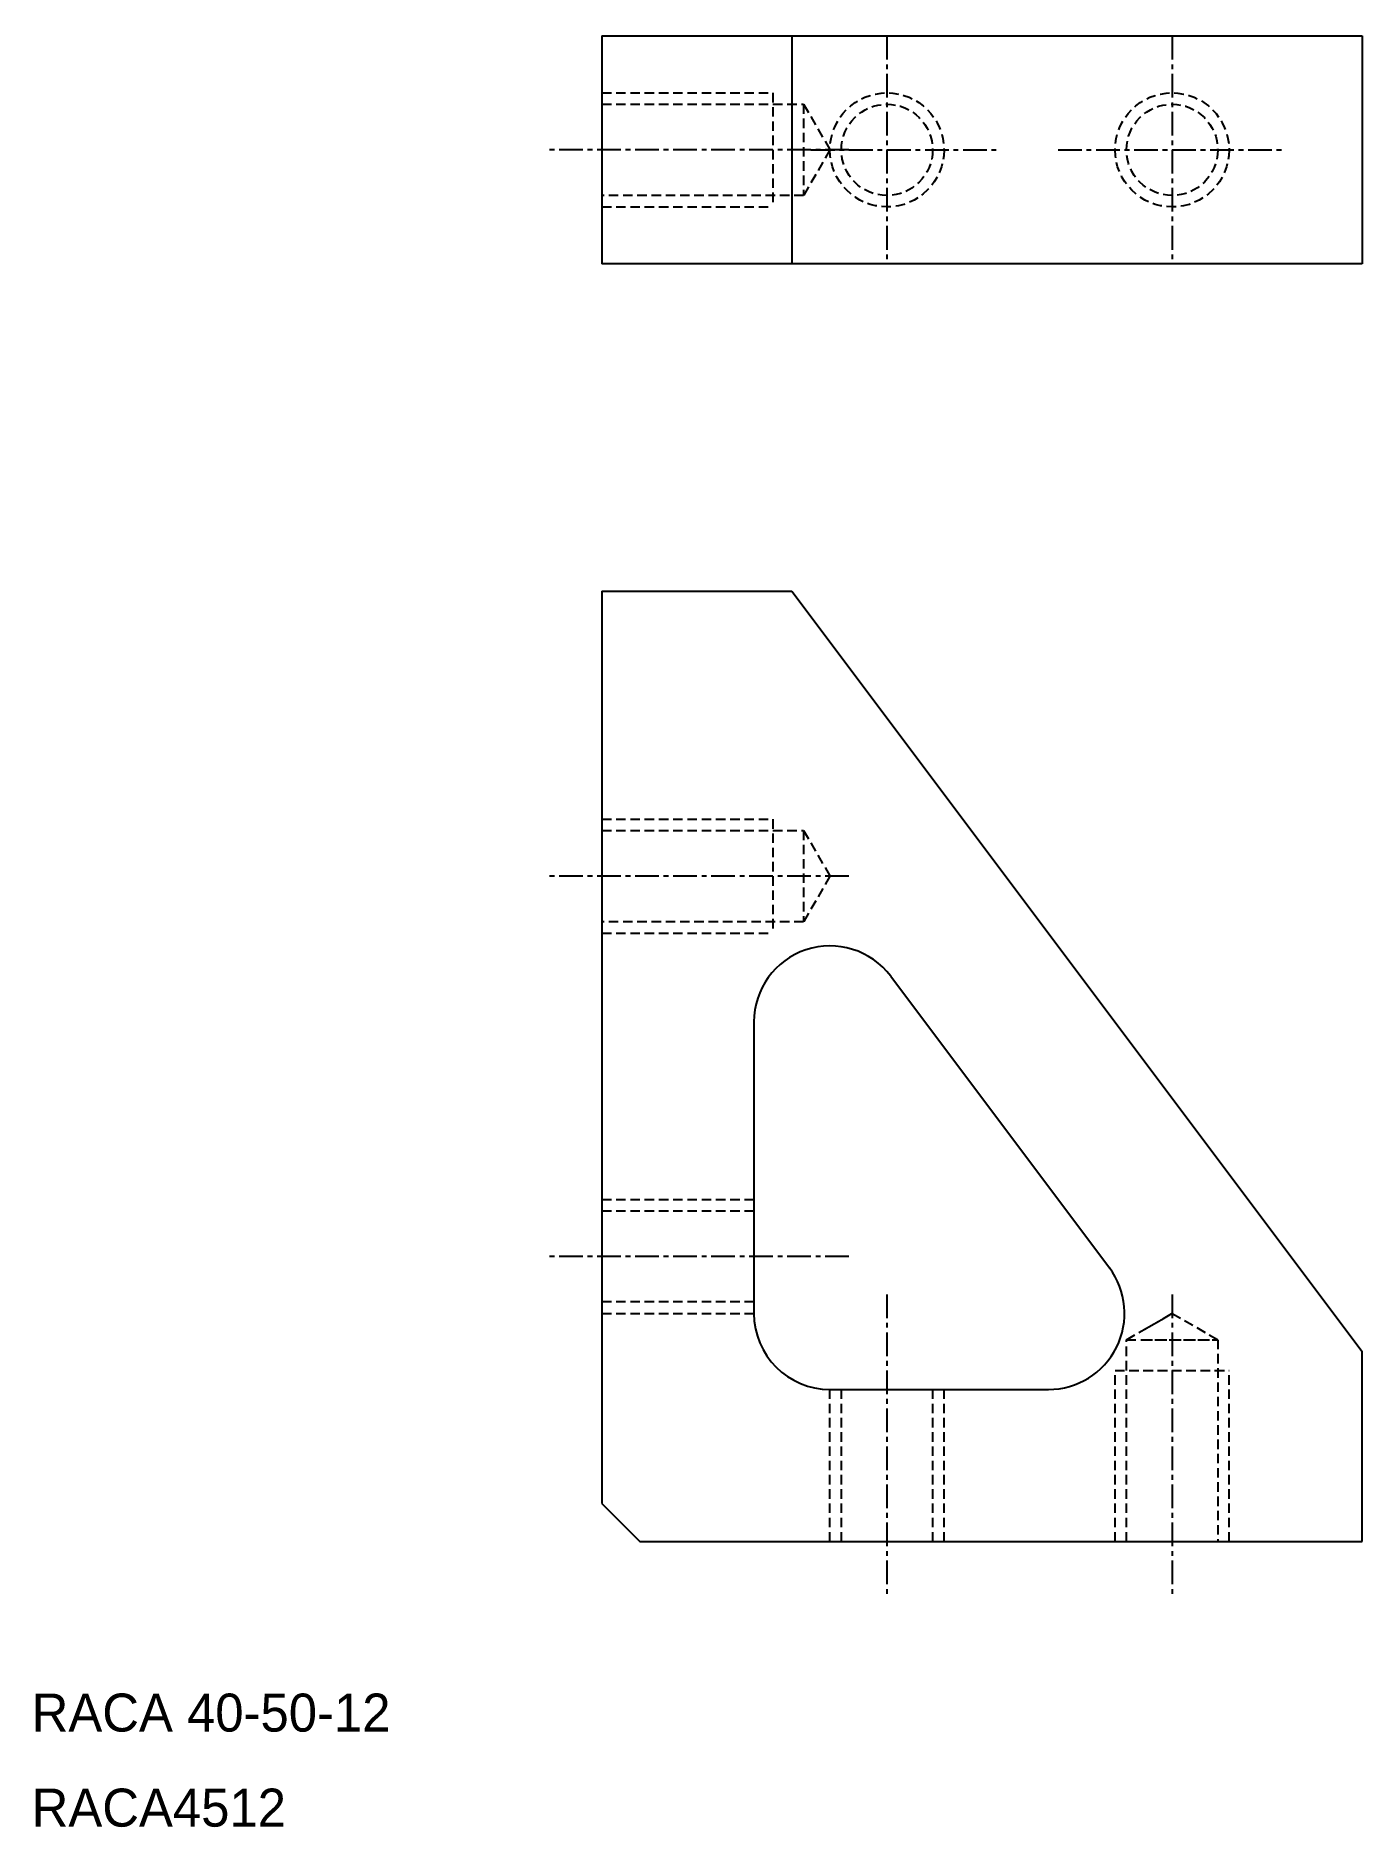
# Model space of a CAD drawing. Extents: x 8531.6 to 8601.4, y 555.3 to 649.5.
import ezdxf

# ---------------------------------------------------------------- set-up
doc = ezdxf.new("R2010")
doc.units = 0
doc.linetypes.add('CENTER', pattern=[2, 1.25, -0.25, 0.25, -0.25])
doc.linetypes.add('DASHED', pattern=[0.75, 0.5, -0.25])
doc.layers.get('0').update_dxf_attribs({"linetype": 'CONTINUOUS'})
doc.layers.add('CENTER', color=1, linetype='CENTER')

msp = doc.modelspace()

# ---------------------------------------------------------------- linework, layer by layer
at = {"color": 7, "linetype": 'CONTINUOUS'}
for p, q in [((8561.421, 649.512), (8561.421, 637.512)), ((8561.421, 649.512), (8601.421, 649.512)), ((8571.421, 649.512), (8571.421, 637.512)), ((8601.421, 649.512), (8601.421, 637.512)), ((8601.421, 637.512), (8561.421, 637.512)), ((8561.421, 620.303), (8571.421, 620.303)), ((8561.421, 620.303), (8561.421, 572.303)), ((8571.421, 620.303), (8601.421, 580.303)), ((8576.621, 600.037), (8588.121, 584.703)), ((8569.421, 597.637), (8569.421, 582.303)), ((8601.421, 570.303), (8601.421, 580.303)), ((8573.421, 578.303), (8584.921, 578.303)), ((8561.421, 572.303), (8563.421, 570.303)), ((8563.421, 570.303), (8601.421, 570.303))]:
    msp.add_line(p, q, dxfattribs=at)
at = {"color": 3, "linetype": 'DASHED'}
for p, q in [((8561.421, 646.512), (8570.421, 646.512)), ((8570.421, 646.512), (8570.421, 640.512)), ((8561.421, 645.912), (8572.035, 645.912)), ((8572.035, 645.912), (8572.035, 641.112)), ((8572.035, 645.912), (8573.421, 643.512)), ((8573.421, 643.512), (8572.035, 641.112)), ((8572.035, 641.112), (8561.421, 641.112)), ((8561.421, 640.512), (8570.421, 640.512)), ((8561.421, 608.303), (8570.421, 608.303)), ((8570.421, 608.303), (8570.421, 602.303)), ((8561.421, 607.703), (8572.035, 607.703)), ((8572.035, 607.703), (8573.421, 605.303)), ((8572.035, 607.703), (8572.035, 602.903)), ((8573.421, 605.303), (8572.035, 602.903)), ((8572.035, 602.903), (8561.421, 602.903)), ((8561.421, 602.303), (8570.421, 602.303)), ((8561.421, 588.303), (8569.421, 588.303)), ((8561.421, 587.703), (8569.421, 587.703)), ((8569.421, 582.903), (8561.421, 582.903)), ((8561.421, 582.303), (8569.421, 582.303)), ((8589.021, 580.918), (8591.421, 582.303)), ((8589.918, 581.436), (8591.421, 582.303)), ((8591.421, 582.303), (8593.821, 580.918)), ((8591.421, 582.303), (8593.821, 580.918)), ((8589.021, 570.303), (8589.021, 580.918)), ((8589.021, 580.918), (8593.821, 580.918)), ((8589.896, 580.918), (8593.821, 580.918)), ((8593.821, 580.918), (8593.821, 570.303)), ((8593.821, 580.918), (8593.821, 570.303)), ((8588.421, 570.303), (8588.421, 579.303)), ((8588.421, 579.303), (8594.421, 579.303)), ((8588.421, 570.303), (8588.421, 578.705)), ((8589.021, 570.303), (8589.021, 579.161)), ((8589.157, 579.303), (8594.421, 579.303)), ((8594.421, 570.303), (8594.421, 579.303)), ((8594.421, 570.303), (8594.421, 579.303)), ((8573.421, 570.303), (8573.421, 578.303)), ((8574.021, 570.303), (8574.021, 578.303)), ((8578.821, 578.303), (8578.821, 570.303)), ((8579.421, 570.303), (8579.421, 578.303))]:
    msp.add_line(p, q, dxfattribs=at)
for centre, radius in [((8576.421, 643.512), 3), ((8591.421, 643.512), 3), ((8576.421, 643.512), 2.4), ((8591.421, 643.512), 2.4)]:
    msp.add_circle(centre, radius, dxfattribs=at)
at = {"color": 7, "linetype": 'CONTINUOUS'}
for centre, start, end in [((8573.421, 597.637), 36.8699, 180), ((8584.921, 582.303), 270, 36.8699), ((8573.421, 582.303), 180, 270)]:
    msp.add_arc(centre, 4, start, end, dxfattribs=at)
at = {"layer": 'CENTER', "color": 1, "linetype": 'CENTER'}
for p, q in [((8576.421, 649.512), (8576.421, 637.512)), ((8591.421, 649.512), (8591.421, 637.512)), ((8574.421, 643.512), (8558.421, 643.512)), ((8572.421, 643.512), (8582.421, 643.512)), ((8585.421, 643.512), (8597.421, 643.512)), ((8574.421, 605.303), (8558.421, 605.303)), ((8574.421, 585.303), (8558.421, 585.303)), ((8576.421, 583.303), (8576.421, 567.303)), ((8591.421, 583.303), (8591.421, 567.303)), ((8591.421, 583.303), (8591.421, 567.303))]:
    msp.add_line(p, q, dxfattribs=at)

# ---------------------------------------------------------------- texts
at = {"color": 7, "linetype": 'CONTINUOUS'}
for s, p in [('RACA 40-50-12', (8531.421, 560.303)), ('RACA4512', (8531.421, 555.303))]:
    msp.add_text(s, height=2, dxfattribs=at).set_placement(p)

doc.saveas('drawing.dxf')
